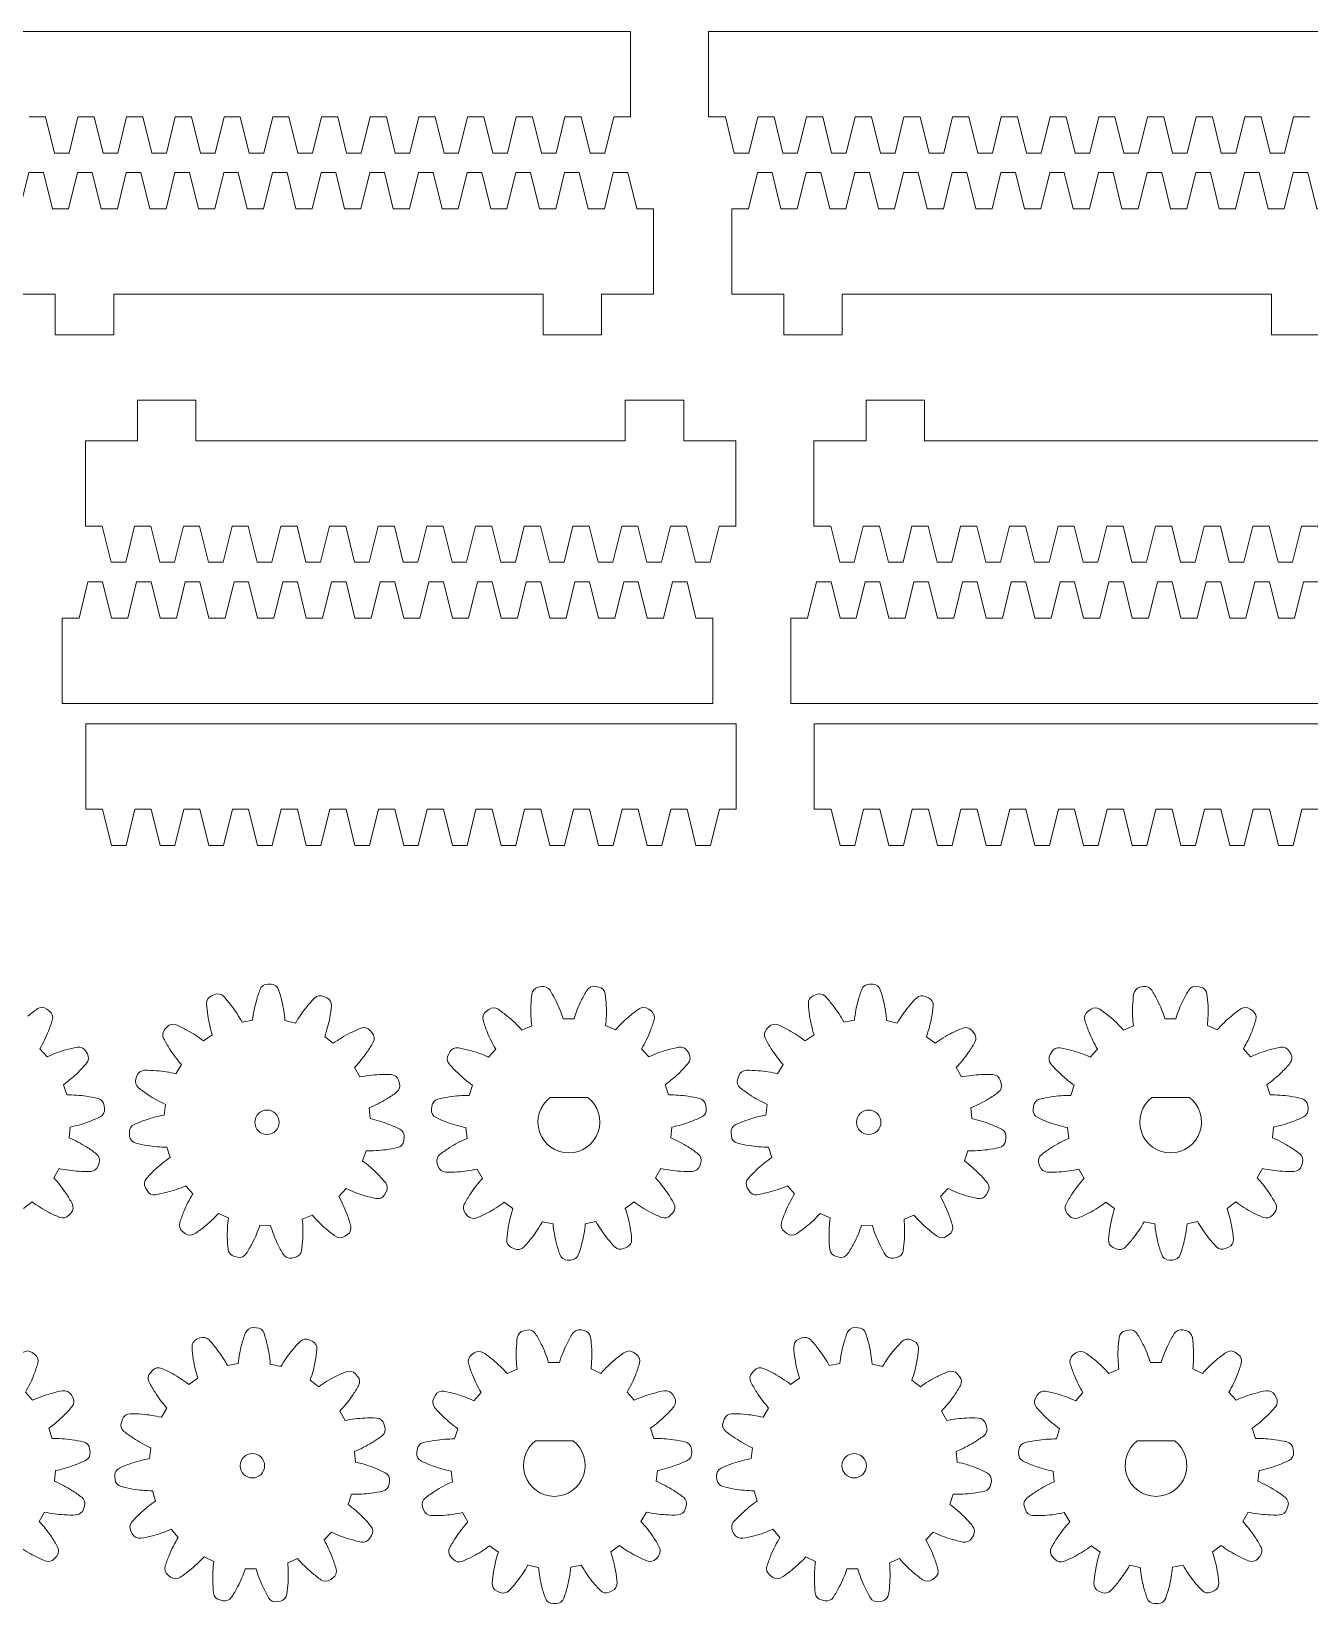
# Model space of a CAD drawing. Header units: millimetres. Extents: x 0 to 634, y 0 to 463.
# Drawn here: x 102.3 to 180.9, y 261.3 to 357.9 of the extents above; entities that cross this region are included whole.
import ezdxf

# ---------------------------------------------------------------- set-up
doc = ezdxf.new("R2010")
doc.units = ezdxf.units.MM
doc.header["$MEASUREMENT"] = 0
doc.layers.get('0').update_dxf_attribs({"linetype": 'CONTINUOUS', "lineweight": 0})

msp = doc.modelspace()

# ---------------------------------------------------------------- linework, layer by layer
for p, q in [((136.50814, 292.40311), (134.18732, 292.40311)), ((173.50814, 292.40311), (171.18732, 292.40311)), ((135.61202, 271.29268), (133.2912, 271.29268)), ((172.61202, 271.29268), (170.2912, 271.29268))]:
    msp.add_line(p, q)
for points in [[(121.89917, 296.36508, 0.04019967), (120.86147, 295.7388), (120.33118, 296.1383, 0.04019967), (120.64684, 297.30851, 0.021882), (120.74802, 298.02975, 0.31763085), (120.46155, 298.53067), (120.28089, 298.61488, 0.31763085), (119.71306, 298.51219, 0.021882), (119.22573, 297.97095, 0.04019967), (118.53247, 296.97675), (117.88553, 297.12602, 0.04019967), (117.69794, 298.32345, 0.021882), (117.49701, 299.02349, 0.31763085), (117.03157, 299.36459), (116.83228, 299.36804, 0.31763085), (116.3553, 299.04327, 0.021882), (116.13025, 298.35061, 0.04019967), (115.9013, 297.16038), (115.24959, 297.03361, 0.04019967), (114.59117, 298.05122, 0.021882), (114.12288, 298.60902, 0.31763085), (113.55894, 298.73131), (113.37548, 298.6534, 0.31763085), (113.07183, 298.16271, 0.021882), (113.14797, 297.43839, 0.04019967), (113.42292, 296.25795), (112.87911, 295.87706, 0.04019967), (111.86372, 296.53889, 0.021882), (111.20904, 296.85799, 0.31763085), (110.64412, 296.74033), (110.5082, 296.59454, 0.31763085), (110.43039, 296.02277, 0.021882), (110.79455, 295.39204, 0.04019967), (111.52586, 294.42548), (111.18399, 293.85634, 0.04019967), (109.98719, 294.04795, 0.021882), (109.25932, 294.07318, 0.31763085), (108.79109, 293.73592), (108.72623, 293.54745, 0.31763085), (108.88771, 292.99346, 0.021882), (109.47692, 292.56538, 0.04019967), (110.53814, 291.97984), (110.45732, 291.32085, 0.04019967), (109.28605, 291.00912, 0.021882), (108.61085, 290.73611, 0.31763085), (108.32028, 290.23757), (108.33767, 290.039, 0.31763085), (108.71052, 289.59859, 0.021882), (109.42291, 289.44717, 0.04019967), (110.63055, 289.34389), (110.82475, 288.709, 0.04019967), (109.88153, 287.94782, 0.021882), (109.37575, 287.42379, 0.31763085), (109.31307, 286.85016), (109.40973, 286.67584, 0.31763085), (109.92948, 286.42515, 0.021882), (110.64187, 286.57658, 0.04019967), (111.7871, 286.97342), (112.22275, 286.4724, 0.04019967), (111.67068, 285.39339, 0.021882), (111.42176, 284.70894, 0.31763085), (111.59782, 284.15941), (111.75702, 284.03948, 0.31763085), (112.3338, 284.02186, 0.021882), (112.92301, 284.44996, 0.04019967), (113.80782, 285.2783), (114.40959, 284.99779, 0.04019967), (114.34412, 283.78751, 0.021882), (114.39511, 283.061, 0.31763085), (114.77947, 282.63059), (114.97369, 282.58577, 0.31763085), (115.50776, 282.80428, 0.021882), (115.87191, 283.43501, 0.04019967), (116.34331, 284.55162), (117.00715, 284.54013, 0.04019967), (117.4396, 283.40786, 0.021882), (117.78169, 282.76489, 0.31763085), (118.30787, 282.52803), (118.50353, 282.56609, 0.31763085), (118.90256, 282.98293, 0.021882), (118.97868, 283.70724, 0.04019967), (118.95516, 284.91906), (119.56628, 285.17856, 0.04019967), (120.42188, 284.32008, 0.021882), (120.99591, 283.87183, 0.31763085), (121.57295, 283.86947), (121.73621, 283.98381, 0.31763085), (121.9312, 284.52692, 0.021882), (121.70613, 285.21957, 0.04019967), (121.19176, 286.31706), (121.64449, 286.80269, 0.04019967), (122.7753, 286.36643, 0.021882), (123.48202, 286.19042, 0.31763085), (124.01013, 286.42296), (124.11277, 286.59382, 0.31763085), (124.07, 287.16928, 0.021882), (123.58266, 287.71051, 0.04019967), (122.66637, 288.5039), (122.88244, 289.13169, 0.04019967), (124.09293, 289.19309, 0.021882), (124.81014, 289.31974, 0.31763085), (125.19801, 289.74698), (125.22228, 289.94482, 0.31763085), (124.94915, 290.45313, 0.021882), (124.2838, 290.74935, 0.04019967), (123.12403, 291.10146), (123.06608, 291.76286, 0.04019967), (124.14694, 292.31129, 0.021882), (124.75062, 292.71871, 0.31763085), (124.93119, 293.26678), (124.87289, 293.45738, 0.31763085), (124.41662, 293.81066, 0.021882), (123.68832, 293.81065, 0.04019967), (122.4856, 293.66059), (122.16364, 294.24124, 0.04019967), (122.92799, 295.18188, 0.021882), (123.31377, 295.79962, 0.31763085), (123.25581, 296.37375), (123.12502, 296.52416, 0.31763085), (122.56451, 296.66131, 0.021882)], [(128.50405, 287.8304, 0.04019967), (129.70354, 288.00436), (130.037, 287.43024, 0.04019967), (129.29153, 286.47456, 0.021882), (128.91811, 285.84927, 0.31763085), (128.98749, 285.27641), (129.12125, 285.12863, 0.31763085), (129.68437, 285.00266, 0.021882), (130.34368, 285.31208, 0.04019967), (131.36871, 285.95889), (131.90686, 285.57003, 0.04019967), (131.61454, 284.39376, 0.021882), (131.52774, 283.67065, 0.31763085), (131.82413, 283.17553), (132.00643, 283.09493, 0.31763085), (132.5721, 283.2089, 0.021882), (133.04856, 283.75974, 0.04019967), (133.72189, 284.76754), (134.37167, 284.63118, 0.04019967), (134.58306, 283.43771, 0.021882), (134.79789, 282.74181, 0.31763085), (135.27002, 282.41005), (135.46935, 282.41057, 0.31763085), (135.93976, 282.74476, 0.021882), (136.15098, 283.44177, 0.04019967), (136.3562, 284.63631), (137.00526, 284.77603, 0.04019967), (137.6838, 283.77173, 0.021882), (138.1631, 283.22336, 0.31763085), (138.72936, 283.11232), (138.91124, 283.19386, 0.31763085), (139.20506, 283.69051, 0.021882), (139.11452, 284.41316, 0.04019967), (138.81612, 285.5879), (139.35225, 285.97954, 0.04019967), (140.38061, 285.33804, 0.021882), (141.04151, 285.03204, 0.31763085), (141.60398, 285.16092), (141.73697, 285.30939, 0.31763085), (141.80338, 285.8826, 0.021882), (141.42674, 286.50595, 0.04019967), (140.67634, 287.45776), (141.00681, 288.0336, 0.04019967), (142.20719, 287.86584, 0.021882), (142.93542, 287.8551, 0.31763085), (143.39684, 288.20161), (143.45794, 288.39134, 0.31763085), (143.28547, 288.94201, 0.021882), (142.68785, 289.35827, 0.04019967), (141.61518, 289.92258), (141.68288, 290.58305, 0.04019967), (142.84771, 290.91803, 0.021882), (143.51734, 291.20442, 0.31763085), (143.79793, 291.70865), (143.77658, 291.90683, 0.31763085), (143.39505, 292.33973, 0.021882), (142.67978, 292.47694, 0.04019967), (141.47033, 292.55616), (141.26353, 293.18707, 0.04019967), (142.19141, 293.96687, 0.021882), (142.68667, 294.50086, 0.31763085), (142.73791, 295.07563), (142.6378, 295.24799, 0.31763085), (142.11317, 295.48828, 0.021882), (141.40394, 295.3227, 0.04019967), (140.26683, 294.90315), (139.82129, 295.3954, 0.04019967), (140.35178, 296.48518, 0.021882), (140.58702, 297.17445, 0.31763085), (140.40006, 297.72036), (140.2385, 297.8371, 0.31763085), (139.66149, 297.84324, 0.021882), (139.08092, 297.4035, 0.04019967), (138.21277, 296.55772), (137.60553, 296.82619, 0.04019967), (137.6469, 298.03753, 0.021882), (137.58146, 298.76289, 0.31763085), (137.18861, 299.18556), (136.99354, 299.2265, 0.31763085), (136.46392, 298.99741, 0.021882), (136.1124, 298.35955, 0.04019967), (135.66331, 297.23378), (134.99938, 297.23206, 0.04019967), (134.54448, 298.35549, 0.021882), (134.18966, 298.99153, 0.31763085), (133.65886, 299.21787), (133.464, 299.17593, 0.31763085), (133.07335, 298.75123, 0.021882), (133.01166, 298.02554, 0.04019967), (133.05929, 296.81443), (132.45346, 296.54282, 0.04019967), (131.58094, 297.3841, 0.021882), (130.99811, 297.82083, 0.31763085), (130.42113, 297.81171), (130.26018, 297.69414, 0.31763085), (130.07604, 297.14726, 0.021882), (130.31485, 296.45922, 0.04019967), (130.85097, 295.37219), (130.40799, 294.87765, 0.04019967), (129.26872, 295.29131, 0.021882), (128.55864, 295.45322, 0.31763085), (128.03526, 295.21022), (127.93604, 295.03734, 0.31763085), (127.99026, 294.46285, 0.021882), (128.48827, 293.93142, 0.04019967), (129.42017, 293.15644), (129.21664, 292.52447, 0.04019967), (128.00762, 292.43899, 0.021882), (127.29307, 292.29809, 0.31763085), (126.91377, 291.86321), (126.89345, 291.66493, 0.31763085), (127.17665, 291.16215, 0.021882), (127.84776, 290.87923, 0.04019967), (129.0143, 290.55028), (129.08541, 289.89017, 0.04019967), (128.01568, 289.32032, 0.021882), (127.42022, 288.90097, 0.31763085), (127.2506, 288.34942), (127.31268, 288.16001, 0.31763085), (127.77589, 287.81589, 0.021882)], [(158.89917, 296.36508, 0.04019967), (157.86147, 295.7388), (157.33118, 296.1383, 0.04019967), (157.64684, 297.30851, 0.021882), (157.74802, 298.02975, 0.31763085), (157.46155, 298.53067), (157.28089, 298.61488, 0.31763085), (156.71306, 298.51219, 0.021882), (156.22573, 297.97095, 0.04019967), (155.53247, 296.97675), (154.88553, 297.12602, 0.04019967), (154.69794, 298.32345, 0.021882), (154.49701, 299.02349, 0.31763085), (154.03157, 299.36459), (153.83228, 299.36804, 0.31763085), (153.3553, 299.04327, 0.021882), (153.13025, 298.35061, 0.04019967), (152.9013, 297.16038), (152.24959, 297.03361, 0.04019967), (151.59117, 298.05122, 0.021882), (151.12288, 298.60902, 0.31763085), (150.55894, 298.73131), (150.37548, 298.6534, 0.31763085), (150.07183, 298.16271, 0.021882), (150.14797, 297.43839, 0.04019967), (150.42292, 296.25795), (149.87911, 295.87706, 0.04019967), (148.86372, 296.53889, 0.021882), (148.20904, 296.85799, 0.31763085), (147.64412, 296.74033), (147.5082, 296.59454, 0.31763085), (147.43039, 296.02277, 0.021882), (147.79455, 295.39204, 0.04019967), (148.52586, 294.42548), (148.18399, 293.85634, 0.04019967), (146.98719, 294.04795, 0.021882), (146.25932, 294.07318, 0.31763085), (145.79109, 293.73592), (145.72623, 293.54745, 0.31763085), (145.88771, 292.99346, 0.021882), (146.47692, 292.56538, 0.04019967), (147.53814, 291.97984), (147.45732, 291.32085, 0.04019967), (146.28605, 291.00912, 0.021882), (145.61085, 290.73611, 0.31763085), (145.32028, 290.23757), (145.33767, 290.039, 0.31763085), (145.71052, 289.59859, 0.021882), (146.42291, 289.44717, 0.04019967), (147.63055, 289.34389), (147.82475, 288.709, 0.04019967), (146.88153, 287.94782, 0.021882), (146.37575, 287.42379, 0.31763085), (146.31307, 286.85016), (146.40973, 286.67584, 0.31763085), (146.92948, 286.42515, 0.021882), (147.64187, 286.57658, 0.04019967), (148.7871, 286.97342), (149.22275, 286.4724, 0.04019967), (148.67068, 285.39339, 0.021882), (148.42176, 284.70894, 0.31763085), (148.59782, 284.15941), (148.75702, 284.03948, 0.31763085), (149.3338, 284.02186, 0.021882), (149.92301, 284.44996, 0.04019967), (150.80782, 285.2783), (151.40959, 284.99779, 0.04019967), (151.34412, 283.78751, 0.021882), (151.39511, 283.061, 0.31763085), (151.77947, 282.63059), (151.97369, 282.58577, 0.31763085), (152.50776, 282.80428, 0.021882), (152.87191, 283.43501, 0.04019967), (153.34331, 284.55162), (154.00715, 284.54013, 0.04019967), (154.4396, 283.40786, 0.021882), (154.78169, 282.76489, 0.31763085), (155.30787, 282.52803), (155.50353, 282.56609, 0.31763085), (155.90256, 282.98293, 0.021882), (155.97868, 283.70724, 0.04019967), (155.95516, 284.91906), (156.56628, 285.17856, 0.04019967), (157.42188, 284.32008, 0.021882), (157.99591, 283.87183, 0.31763085), (158.57295, 283.86947), (158.73621, 283.98381, 0.31763085), (158.9312, 284.52692, 0.021882), (158.70613, 285.21957, 0.04019967), (158.19176, 286.31706), (158.64449, 286.80269, 0.04019967), (159.7753, 286.36643, 0.021882), (160.48202, 286.19042, 0.31763085), (161.01013, 286.42296), (161.11277, 286.59382, 0.31763085), (161.07, 287.16928, 0.021882), (160.58266, 287.71051, 0.04019967), (159.66637, 288.5039), (159.88244, 289.13169, 0.04019967), (161.09293, 289.19309, 0.021882), (161.81014, 289.31974, 0.31763085), (162.19801, 289.74698), (162.22228, 289.94482, 0.31763085), (161.94915, 290.45313, 0.021882), (161.2838, 290.74935, 0.04019967), (160.12403, 291.10146), (160.06608, 291.76286, 0.04019967), (161.14694, 292.31129, 0.021882), (161.75062, 292.71871, 0.31763085), (161.93119, 293.26678), (161.87289, 293.45738, 0.31763085), (161.41662, 293.81066, 0.021882), (160.68832, 293.81065, 0.04019967), (159.4856, 293.66059), (159.16364, 294.24124, 0.04019967), (159.92799, 295.18188, 0.021882), (160.31377, 295.79962, 0.31763085), (160.25581, 296.37375), (160.12502, 296.52416, 0.31763085), (159.56451, 296.66131, 0.021882)], [(165.50405, 287.8304, 0.04019967), (166.70354, 288.00436), (167.037, 287.43024, 0.04019967), (166.29153, 286.47456, 0.021882), (165.91811, 285.84927, 0.31763085), (165.98749, 285.27641), (166.12125, 285.12863, 0.31763085), (166.68437, 285.00266, 0.021882), (167.34368, 285.31208, 0.04019967), (168.36871, 285.95889), (168.90686, 285.57003, 0.04019967), (168.61454, 284.39376, 0.021882), (168.52774, 283.67065, 0.31763085), (168.82413, 283.17553), (169.00643, 283.09493, 0.31763085), (169.5721, 283.2089, 0.021882), (170.04856, 283.75974, 0.04019967), (170.72189, 284.76754), (171.37167, 284.63118, 0.04019967), (171.58306, 283.43771, 0.021882), (171.79789, 282.74181, 0.31763085), (172.27002, 282.41005), (172.46935, 282.41057, 0.31763085), (172.93976, 282.74476, 0.021882), (173.15098, 283.44177, 0.04019967), (173.3562, 284.63631), (174.00526, 284.77603, 0.04019967), (174.6838, 283.77173, 0.021882), (175.1631, 283.22336, 0.31763085), (175.72936, 283.11232), (175.91124, 283.19386, 0.31763085), (176.20506, 283.69051, 0.021882), (176.11452, 284.41316, 0.04019967), (175.81612, 285.5879), (176.35225, 285.97954, 0.04019967), (177.38061, 285.33804, 0.021882), (178.04151, 285.03204, 0.31763085), (178.60398, 285.16092), (178.73697, 285.30939, 0.31763085), (178.80338, 285.8826, 0.021882), (178.42674, 286.50595, 0.04019967), (177.67634, 287.45776), (178.00681, 288.0336, 0.04019967), (179.20719, 287.86584, 0.021882), (179.93542, 287.8551, 0.31763085), (180.39684, 288.20161), (180.45794, 288.39134, 0.31763085), (180.28547, 288.94201, 0.021882), (179.68785, 289.35827, 0.04019967), (178.61518, 289.92258), (178.68288, 290.58305, 0.04019967), (179.84771, 290.91803, 0.021882), (180.51734, 291.20442, 0.31763085), (180.79793, 291.70865), (180.77658, 291.90683, 0.31763085), (180.39505, 292.33973, 0.021882), (179.67978, 292.47694, 0.04019967), (178.47033, 292.55616), (178.26353, 293.18707, 0.04019967), (179.19141, 293.96687, 0.021882), (179.68667, 294.50086, 0.31763085), (179.73791, 295.07563), (179.6378, 295.24799, 0.31763085), (179.11317, 295.48828, 0.021882), (178.40394, 295.3227, 0.04019967), (177.26683, 294.90315), (176.82129, 295.3954, 0.04019967), (177.35178, 296.48518, 0.021882), (177.58702, 297.17445, 0.31763085), (177.40006, 297.72036), (177.2385, 297.8371, 0.31763085), (176.66149, 297.84324, 0.021882), (176.08092, 297.4035, 0.04019967), (175.21277, 296.55772), (174.60553, 296.82619, 0.04019967), (174.6469, 298.03753, 0.021882), (174.58146, 298.76289, 0.31763085), (174.18861, 299.18556), (173.99354, 299.2265, 0.31763085), (173.46392, 298.99741, 0.021882), (173.1124, 298.35955, 0.04019967), (172.66331, 297.23378), (171.99938, 297.23206, 0.04019967), (171.54448, 298.35549, 0.021882), (171.18966, 298.99153, 0.31763085), (170.65886, 299.21787), (170.464, 299.17593, 0.31763085), (170.07335, 298.75123, 0.021882), (170.01166, 298.02554, 0.04019967), (170.05929, 296.81443), (169.45346, 296.54282, 0.04019967), (168.58094, 297.3841, 0.021882), (167.99811, 297.82083, 0.31763085), (167.42113, 297.81171), (167.26018, 297.69414, 0.31763085), (167.07604, 297.14726, 0.021882), (167.31485, 296.45922, 0.04019967), (167.85097, 295.37219), (167.40799, 294.87765, 0.04019967), (166.26872, 295.29131, 0.021882), (165.55864, 295.45322, 0.31763085), (165.03526, 295.21022), (164.93604, 295.03734, 0.31763085), (164.99026, 294.46285, 0.021882), (165.48827, 293.93142, 0.04019967), (166.42017, 293.15644), (166.21664, 292.52447, 0.04019967), (165.00762, 292.43899, 0.021882), (164.29307, 292.29809, 0.31763085), (163.91377, 291.86321), (163.89345, 291.66493, 0.31763085), (164.17665, 291.16215, 0.021882), (164.84776, 290.87923, 0.04019967), (166.0143, 290.55028), (166.08541, 289.89017, 0.04019967), (165.01568, 289.32032, 0.021882), (164.42022, 288.90097, 0.31763085), (164.2506, 288.34942), (164.31268, 288.16001, 0.31763085), (164.77589, 287.81589, 0.021882)], [(121.00305, 275.25465, 0.04019967), (119.96535, 274.62838), (119.43506, 275.02787, 0.04019967), (119.75072, 276.19808, 0.021882), (119.8519, 276.91933, 0.31763085), (119.56543, 277.42024), (119.38477, 277.50446, 0.31763085), (118.81694, 277.40177, 0.021882), (118.32961, 276.86053, 0.04019967), (117.63635, 275.86633), (116.98941, 276.01559, 0.04019967), (116.80182, 277.21303, 0.021882), (116.60089, 277.91307, 0.31763085), (116.13545, 278.25416), (115.93616, 278.25761, 0.31763085), (115.45918, 277.93284, 0.021882), (115.23413, 277.24018, 0.04019967), (115.00518, 276.04996), (114.35346, 275.92319, 0.04019967), (113.69505, 276.9408, 0.021882), (113.22676, 277.49859, 0.31763085), (112.66282, 277.62088), (112.47935, 277.54297, 0.31763085), (112.17571, 277.05228, 0.021882), (112.25185, 276.32796, 0.04019967), (112.5268, 275.14752), (111.98299, 274.76663, 0.04019967), (110.9676, 275.42847, 0.021882), (110.31292, 275.74756, 0.31763085), (109.748, 275.62991), (109.61208, 275.48411, 0.31763085), (109.53427, 274.91234, 0.021882), (109.89843, 274.28161, 0.04019967), (110.62974, 273.31506), (110.28787, 272.74591, 0.04019967), (109.09107, 272.93753, 0.021882), (108.3632, 272.96276, 0.31763085), (107.89497, 272.6255), (107.8301, 272.43703, 0.31763085), (107.99158, 271.88304, 0.021882), (108.5808, 271.45495, 0.04019967), (109.64202, 270.86942), (109.5612, 270.21042, 0.04019967), (108.38993, 269.89869, 0.021882), (107.71473, 269.62569, 0.31763085), (107.42415, 269.12714), (107.44155, 268.92858, 0.31763085), (107.8144, 268.48816, 0.021882), (108.52679, 268.33675, 0.04019967), (109.73443, 268.23347), (109.92863, 267.59857, 0.04019967), (108.98541, 266.83739, 0.021882), (108.47962, 266.31336, 0.31763085), (108.41695, 265.73973), (108.51361, 265.56541, 0.31763085), (109.03335, 265.31472, 0.021882), (109.74574, 265.46616, 0.04019967), (110.89098, 265.86299), (111.32663, 265.36197, 0.04019967), (110.77456, 264.28296, 0.021882), (110.52564, 263.59852, 0.31763085), (110.7017, 263.04899), (110.8609, 262.92905, 0.31763085), (111.43768, 262.91144, 0.021882), (112.02689, 263.33953, 0.04019967), (112.9117, 264.16787), (113.51347, 263.88736, 0.04019967), (113.448, 262.67709, 0.021882), (113.49899, 261.95057, 0.31763085), (113.88335, 261.52016), (114.07757, 261.47535, 0.31763085), (114.61164, 261.69385, 0.021882), (114.97579, 262.32459, 0.04019967), (115.44719, 263.4412), (116.11103, 263.4297, 0.04019967), (116.54348, 262.29743, 0.021882), (116.88557, 261.65447, 0.31763085), (117.41175, 261.4176), (117.60741, 261.45566, 0.31763085), (118.00644, 261.8725, 0.021882), (118.08256, 262.59682, 0.04019967), (118.05904, 263.80863), (118.67016, 264.06813, 0.04019967), (119.52576, 263.20965, 0.021882), (120.09979, 262.76141, 0.31763085), (120.67683, 262.75904), (120.84009, 262.87339, 0.31763085), (121.03508, 263.41649, 0.021882), (120.81001, 264.10915, 0.04019967), (120.29564, 265.20663), (120.74837, 265.69226, 0.04019967), (121.87918, 265.256, 0.021882), (122.5859, 265.07999, 0.31763085), (123.11401, 265.31253), (123.21665, 265.4834, 0.31763085), (123.17388, 266.05885, 0.021882), (122.68654, 266.60009, 0.04019967), (121.77025, 267.39347), (121.98632, 268.02126, 0.04019967), (123.19681, 268.08266, 0.021882), (123.91402, 268.20931, 0.31763085), (124.30189, 268.63655), (124.32616, 268.83439, 0.31763085), (124.05302, 269.3427, 0.021882), (123.38768, 269.63892, 0.04019967), (122.22791, 269.99103), (122.16996, 270.65243, 0.04019967), (123.25082, 271.20087, 0.021882), (123.8545, 271.60829, 0.31763085), (124.03507, 272.15635), (123.97677, 272.34696, 0.31763085), (123.5205, 272.70023, 0.021882), (122.7922, 272.70022, 0.04019967), (121.58948, 272.55016), (121.26752, 273.13081, 0.04019967), (122.03186, 274.07146, 0.021882), (122.41765, 274.6892, 0.31763085), (122.35969, 275.26332), (122.2289, 275.41374, 0.31763085), (121.66839, 275.55089, 0.021882)], [(127.60793, 266.71997, 0.04019967), (128.80742, 266.89394), (129.14088, 266.31981, 0.04019967), (128.3954, 265.36414, 0.021882), (128.02199, 264.73884, 0.31763085), (128.09137, 264.16598), (128.22513, 264.0182, 0.31763085), (128.78825, 263.89224, 0.021882), (129.44756, 264.20166, 0.04019967), (130.47259, 264.84846), (131.01074, 264.4596, 0.04019967), (130.71842, 263.28334, 0.021882), (130.63162, 262.56022, 0.31763085), (130.928, 262.06511), (131.1103, 261.98451, 0.31763085), (131.67598, 262.09848, 0.021882), (132.15244, 262.64931, 0.04019967), (132.82577, 263.65711), (133.47555, 263.52075, 0.04019967), (133.68694, 262.32729, 0.021882), (133.90176, 261.63138, 0.31763085), (134.3739, 261.29963), (134.57323, 261.30014, 0.31763085), (135.04364, 261.63434, 0.021882), (135.25486, 262.33134, 0.04019967), (135.46007, 263.52589), (136.10914, 263.6656, 0.04019967), (136.78768, 262.6613, 0.021882), (137.26698, 262.11294, 0.31763085), (137.83324, 262.0019), (138.01512, 262.08344, 0.31763085), (138.30894, 262.58008, 0.021882), (138.2184, 263.30274, 0.04019967), (137.92, 264.47747), (138.45613, 264.86911, 0.04019967), (139.48449, 264.22762, 0.021882), (140.14539, 263.92161, 0.31763085), (140.70786, 264.05049), (140.84085, 264.19896, 0.31763085), (140.90726, 264.77217, 0.021882), (140.53062, 265.39552, 0.04019967), (139.78021, 266.34733), (140.11069, 266.92317, 0.04019967), (141.31107, 266.75541, 0.021882), (142.0393, 266.74468, 0.31763085), (142.50072, 267.09119), (142.56182, 267.28091, 0.31763085), (142.38935, 267.83158, 0.021882), (141.79173, 268.24785, 0.04019967), (140.71906, 268.81215), (140.78675, 269.47262, 0.04019967), (141.95158, 269.8076, 0.021882), (142.62122, 270.09399, 0.31763085), (142.90181, 270.59822), (142.88046, 270.7964, 0.31763085), (142.49892, 271.22931, 0.021882), (141.78366, 271.36651, 0.04019967), (140.57421, 271.44574), (140.36741, 272.07664, 0.04019967), (141.29529, 272.85644, 0.021882), (141.79055, 273.39044, 0.31763085), (141.84179, 273.9652), (141.74168, 274.13756, 0.31763085), (141.21705, 274.37785, 0.021882), (140.50781, 274.21227, 0.04019967), (139.37071, 273.79272), (138.92517, 274.28497, 0.04019967), (139.45566, 275.37475, 0.021882), (139.6909, 276.06402, 0.31763085), (139.50394, 276.60994), (139.34238, 276.72668, 0.31763085), (138.76537, 276.73281, 0.021882), (138.1848, 276.29307, 0.04019967), (137.31664, 275.44729), (136.70941, 275.71577, 0.04019967), (136.75078, 276.9271, 0.021882), (136.68534, 277.65246, 0.31763085), (136.29249, 278.07513), (136.09742, 278.11607, 0.31763085), (135.5678, 277.88698, 0.021882), (135.21628, 277.24912, 0.04019967), (134.76719, 276.12335), (134.10326, 276.12163, 0.04019967), (133.64836, 277.24507, 0.021882), (133.29354, 277.8811, 0.31763085), (132.76274, 278.10745), (132.56788, 278.0655, 0.31763085), (132.17723, 277.6408, 0.021882), (132.11554, 276.91511, 0.04019967), (132.16317, 275.70401), (131.55734, 275.43239, 0.04019967), (130.68482, 276.27367, 0.021882), (130.10199, 276.7104, 0.31763085), (129.52501, 276.70129), (129.36406, 276.58371, 0.31763085), (129.17992, 276.03683, 0.021882), (129.41873, 275.34879, 0.04019967), (129.95485, 274.26177), (129.51186, 273.76722, 0.04019967), (128.3726, 274.18089, 0.021882), (127.66252, 274.3428, 0.31763085), (127.13914, 274.09979), (127.03992, 273.92692, 0.31763085), (127.09414, 273.35242, 0.021882), (127.59215, 272.821, 0.04019967), (128.52405, 272.04601), (128.32052, 271.41404, 0.04019967), (127.11149, 271.32856, 0.021882), (126.39695, 271.18766, 0.31763085), (126.01765, 270.75278), (125.99733, 270.5545, 0.31763085), (126.28053, 270.05173, 0.021882), (126.95163, 269.76881, 0.04019967), (128.11818, 269.43986), (128.18929, 268.77974, 0.04019967), (127.11956, 268.2099, 0.021882), (126.5241, 267.79054, 0.31763085), (126.35448, 267.23899), (126.41656, 267.04959, 0.31763085), (126.87977, 266.70547, 0.021882)], [(158.00305, 275.25465, 0.04019967), (156.96535, 274.62838), (156.43506, 275.02787, 0.04019967), (156.75072, 276.19808, 0.021882), (156.8519, 276.91933, 0.31763085), (156.56543, 277.42024), (156.38477, 277.50446, 0.31763085), (155.81694, 277.40177, 0.021882), (155.32961, 276.86053, 0.04019967), (154.63635, 275.86633), (153.98941, 276.01559, 0.04019967), (153.80182, 277.21303, 0.021882), (153.60089, 277.91307, 0.31763085), (153.13545, 278.25416), (152.93616, 278.25761, 0.31763085), (152.45918, 277.93284, 0.021882), (152.23413, 277.24018, 0.04019967), (152.00518, 276.04996), (151.35346, 275.92319, 0.04019967), (150.69505, 276.9408, 0.021882), (150.22676, 277.49859, 0.31763085), (149.66282, 277.62088), (149.47935, 277.54297, 0.31763085), (149.17571, 277.05228, 0.021882), (149.25185, 276.32796, 0.04019967), (149.5268, 275.14752), (148.98299, 274.76663, 0.04019967), (147.9676, 275.42847, 0.021882), (147.31292, 275.74756, 0.31763085), (146.748, 275.62991), (146.61208, 275.48411, 0.31763085), (146.53427, 274.91234, 0.021882), (146.89843, 274.28161, 0.04019967), (147.62974, 273.31506), (147.28787, 272.74591, 0.04019967), (146.09107, 272.93753, 0.021882), (145.3632, 272.96276, 0.31763085), (144.89497, 272.6255), (144.8301, 272.43703, 0.31763085), (144.99158, 271.88304, 0.021882), (145.5808, 271.45495, 0.04019967), (146.64202, 270.86942), (146.5612, 270.21042, 0.04019967), (145.38993, 269.89869, 0.021882), (144.71473, 269.62569, 0.31763085), (144.42415, 269.12714), (144.44155, 268.92858, 0.31763085), (144.8144, 268.48816, 0.021882), (145.52679, 268.33675, 0.04019967), (146.73443, 268.23347), (146.92863, 267.59857, 0.04019967), (145.98541, 266.83739, 0.021882), (145.47962, 266.31336, 0.31763085), (145.41695, 265.73973), (145.51361, 265.56541, 0.31763085), (146.03335, 265.31472, 0.021882), (146.74574, 265.46616, 0.04019967), (147.89098, 265.86299), (148.32663, 265.36197, 0.04019967), (147.77456, 264.28296, 0.021882), (147.52564, 263.59852, 0.31763085), (147.7017, 263.04899), (147.8609, 262.92905, 0.31763085), (148.43768, 262.91144, 0.021882), (149.02689, 263.33953, 0.04019967), (149.9117, 264.16787), (150.51347, 263.88736, 0.04019967), (150.448, 262.67709, 0.021882), (150.49899, 261.95057, 0.31763085), (150.88335, 261.52016), (151.07757, 261.47535, 0.31763085), (151.61164, 261.69385, 0.021882), (151.97579, 262.32459, 0.04019967), (152.44719, 263.4412), (153.11103, 263.4297, 0.04019967), (153.54348, 262.29743, 0.021882), (153.88557, 261.65447, 0.31763085), (154.41175, 261.4176), (154.60741, 261.45566, 0.31763085), (155.00644, 261.8725, 0.021882), (155.08256, 262.59682, 0.04019967), (155.05904, 263.80863), (155.67016, 264.06813, 0.04019967), (156.52576, 263.20965, 0.021882), (157.09979, 262.76141, 0.31763085), (157.67683, 262.75904), (157.84009, 262.87339, 0.31763085), (158.03508, 263.41649, 0.021882), (157.81001, 264.10915, 0.04019967), (157.29564, 265.20663), (157.74837, 265.69226, 0.04019967), (158.87918, 265.256, 0.021882), (159.5859, 265.07999, 0.31763085), (160.11401, 265.31253), (160.21665, 265.4834, 0.31763085), (160.17388, 266.05885, 0.021882), (159.68654, 266.60009, 0.04019967), (158.77025, 267.39347), (158.98632, 268.02126, 0.04019967), (160.19681, 268.08266, 0.021882), (160.91402, 268.20931, 0.31763085), (161.30189, 268.63655), (161.32616, 268.83439, 0.31763085), (161.05302, 269.3427, 0.021882), (160.38768, 269.63892, 0.04019967), (159.22791, 269.99103), (159.16996, 270.65243, 0.04019967), (160.25082, 271.20087, 0.021882), (160.8545, 271.60829, 0.31763085), (161.03507, 272.15635), (160.97677, 272.34696, 0.31763085), (160.5205, 272.70023, 0.021882), (159.7922, 272.70022, 0.04019967), (158.58948, 272.55016), (158.26752, 273.13081, 0.04019967), (159.03186, 274.07146, 0.021882), (159.41765, 274.6892, 0.31763085), (159.35969, 275.26332), (159.2289, 275.41374, 0.31763085), (158.66839, 275.55089, 0.021882)], [(164.60793, 266.71997, 0.04019967), (165.80742, 266.89394), (166.14088, 266.31981, 0.04019967), (165.3954, 265.36414, 0.021882), (165.02199, 264.73884, 0.31763085), (165.09137, 264.16598), (165.22513, 264.0182, 0.31763085), (165.78825, 263.89224, 0.021882), (166.44756, 264.20166, 0.04019967), (167.47259, 264.84846), (168.01074, 264.4596, 0.04019967), (167.71842, 263.28334, 0.021882), (167.63162, 262.56022, 0.31763085), (167.928, 262.06511), (168.1103, 261.98451, 0.31763085), (168.67598, 262.09848, 0.021882), (169.15244, 262.64931, 0.04019967), (169.82577, 263.65711), (170.47555, 263.52075, 0.04019967), (170.68694, 262.32729, 0.021882), (170.90176, 261.63138, 0.31763085), (171.3739, 261.29963), (171.57323, 261.30014, 0.31763085), (172.04364, 261.63434, 0.021882), (172.25486, 262.33134, 0.04019967), (172.46007, 263.52589), (173.10914, 263.6656, 0.04019967), (173.78768, 262.6613, 0.021882), (174.26698, 262.11294, 0.31763085), (174.83324, 262.0019), (175.01512, 262.08344, 0.31763085), (175.30894, 262.58008, 0.021882), (175.2184, 263.30274, 0.04019967), (174.92, 264.47747), (175.45613, 264.86911, 0.04019967), (176.48449, 264.22762, 0.021882), (177.14539, 263.92161, 0.31763085), (177.70786, 264.05049), (177.84085, 264.19896, 0.31763085), (177.90726, 264.77217, 0.021882), (177.53062, 265.39552, 0.04019967), (176.78021, 266.34733), (177.11069, 266.92317, 0.04019967), (178.31107, 266.75541, 0.021882), (179.0393, 266.74468, 0.31763085), (179.50072, 267.09119), (179.56182, 267.28091, 0.31763085), (179.38935, 267.83158, 0.021882), (178.79173, 268.24785, 0.04019967), (177.71906, 268.81215), (177.78675, 269.47262, 0.04019967), (178.95158, 269.8076, 0.021882), (179.62122, 270.09399, 0.31763085), (179.90181, 270.59822), (179.88046, 270.7964, 0.31763085), (179.49892, 271.22931, 0.021882), (178.78366, 271.36651, 0.04019967), (177.57421, 271.44574), (177.36741, 272.07664, 0.04019967), (178.29529, 272.85644, 0.021882), (178.79055, 273.39044, 0.31763085), (178.84179, 273.9652), (178.74168, 274.13756, 0.31763085), (178.21705, 274.37785, 0.021882), (177.50781, 274.21227, 0.04019967), (176.37071, 273.79272), (175.92517, 274.28497, 0.04019967), (176.45566, 275.37475, 0.021882), (176.6909, 276.06402, 0.31763085), (176.50394, 276.60994), (176.34238, 276.72668, 0.31763085), (175.76537, 276.73281, 0.021882), (175.1848, 276.29307, 0.04019967), (174.31664, 275.44729), (173.70941, 275.71577, 0.04019967), (173.75078, 276.9271, 0.021882), (173.68534, 277.65246, 0.31763085), (173.29249, 278.07513), (173.09742, 278.11607, 0.31763085), (172.5678, 277.88698, 0.021882), (172.21628, 277.24912, 0.04019967), (171.76719, 276.12335), (171.10326, 276.12163, 0.04019967), (170.64836, 277.24507, 0.021882), (170.29354, 277.8811, 0.31763085), (169.76274, 278.10745), (169.56788, 278.0655, 0.31763085), (169.17723, 277.6408, 0.021882), (169.11554, 276.91511, 0.04019967), (169.16317, 275.70401), (168.55734, 275.43239, 0.04019967), (167.68482, 276.27367, 0.021882), (167.10199, 276.7104, 0.31763085), (166.52501, 276.70129), (166.36406, 276.58371, 0.31763085), (166.17992, 276.03683, 0.021882), (166.41873, 275.34879, 0.04019967), (166.95485, 274.26177), (166.51186, 273.76722, 0.04019967), (165.3726, 274.18089, 0.021882), (164.66252, 274.3428, 0.31763085), (164.13914, 274.09979), (164.03992, 273.92692, 0.31763085), (164.09414, 273.35242, 0.021882), (164.59215, 272.821, 0.04019967), (165.52405, 272.04601), (165.32052, 271.41404, 0.04019967), (164.11149, 271.32856, 0.021882), (163.39695, 271.18766, 0.31763085), (163.01765, 270.75278), (162.99733, 270.5545, 0.31763085), (163.28053, 270.05173, 0.021882), (163.95163, 269.76881, 0.04019967), (165.11818, 269.43986), (165.18929, 268.77974, 0.04019967), (164.11956, 268.2099, 0.021882), (163.5241, 267.79054, 0.31763085), (163.35448, 267.23899), (163.41656, 267.04959, 0.31763085), (163.87977, 266.70547, 0.021882)]]:
    msp.add_lwpolyline(points, format="xyb", close=True)
for points in [[(101.81612, 285.5879), (102.35225, 285.97954, 0.04019967), (103.38061, 285.33804, 0.021882), (104.04151, 285.03204, 0.31763085), (104.60398, 285.16092), (104.73697, 285.30939, 0.31763085), (104.80338, 285.8826, 0.021882), (104.42674, 286.50595, 0.04019967), (103.67634, 287.45776), (104.00681, 288.0336, 0.04019967), (105.20719, 287.86584, 0.021882), (105.93542, 287.8551, 0.31763085), (106.39684, 288.20161), (106.45794, 288.39134, 0.31763085), (106.28547, 288.94201, 0.021882), (105.68785, 289.35827, 0.04019967), (104.61518, 289.92258), (104.68288, 290.58305, 0.04019967), (105.84771, 290.91803, 0.021882), (106.51734, 291.20442, 0.31763085), (106.79793, 291.70865), (106.77658, 291.90683, 0.31763085), (106.39505, 292.33973, 0.021882), (105.67978, 292.47694, 0.04019967), (104.47033, 292.55616), (104.26353, 293.18707, 0.04019967), (105.19141, 293.96687, 0.021882), (105.68667, 294.50086, 0.31763085), (105.73791, 295.07563), (105.6378, 295.24799, 0.31763085), (105.11317, 295.48828, 0.021882), (104.40394, 295.3227, 0.04019967), (103.26683, 294.90315), (102.82129, 295.3954, 0.04019967), (103.35178, 296.48518, 0.021882), (103.58702, 297.17445, 0.31763085), (103.40006, 297.72036), (103.2385, 297.8371, 0.31763085), (102.66149, 297.84324, 0.021882), (102.08092, 297.4035, 0.04019967)], [(101.45613, 264.86911, 0.04019967), (102.48449, 264.22762, 0.021882), (103.14539, 263.92161, 0.31763085), (103.70786, 264.05049), (103.84085, 264.19896, 0.31763085), (103.90726, 264.77217, 0.021882), (103.53062, 265.39552, 0.04019967), (102.78021, 266.34733), (103.11069, 266.92317, 0.04019967), (104.31107, 266.75541, 0.021882), (105.0393, 266.74468, 0.31763085), (105.50072, 267.09119), (105.56182, 267.28091, 0.31763085), (105.38935, 267.83158, 0.021882), (104.79173, 268.24785, 0.04019967), (103.71906, 268.81215), (103.78675, 269.47262, 0.04019967), (104.95158, 269.8076, 0.021882), (105.62122, 270.09399, 0.31763085), (105.90181, 270.59822), (105.88046, 270.7964, 0.31763085), (105.49892, 271.22931, 0.021882), (104.78366, 271.36651, 0.04019967), (103.57421, 271.44574), (103.36741, 272.07664, 0.04019967), (104.29529, 272.85644, 0.021882), (104.79055, 273.39044, 0.31763085), (104.84179, 273.9652), (104.74168, 274.13756, 0.31763085), (104.21705, 274.37785, 0.021882), (103.50781, 274.21227, 0.04019967), (102.37071, 273.79272), (101.92517, 274.28497, 0.04019967), (102.45566, 275.37475, 0.021882), (102.6909, 276.06402, 0.31763085), (102.50394, 276.60994), (102.34238, 276.72668, 0.31763085), (101.76537, 276.73281, 0.021882)]]:
    msp.add_lwpolyline(points, format="xyb")
at = {"linetype": 'Continuous'}
for points in [[(99.13471, 357.91698, 0), (102.33471, 357.91698, 0), (105.93471, 357.91698, 0), (132.33471, 357.91698, 0), (135.93471, 357.91698, 0), (139.13471, 357.91698, 0), (139.13471, 352.66698, 0), (138.10121, 352.66698, 0), (137.5538, 350.44354, 0), (136.6538, 350.44354, 0), (136.10639, 352.66698, 0), (135.10636, 352.66698, 0), (134.55896, 350.44354, 0), (133.65896, 350.44354, 0), (133.11155, 352.66698, 0), (132.11152, 352.66698, 0), (131.56411, 350.44354, 0), (130.66411, 350.44354, 0), (130.1167, 352.66698, 0), (129.11668, 352.66698, 0), (128.56927, 350.44354, 0), (127.66927, 350.44354, 0), (127.12186, 352.66698, 0), (126.12183, 352.66698, 0), (125.57442, 350.44354, 0), (124.67442, 350.44354, 0), (124.12702, 352.66698, 0), (123.12699, 352.66698, 0), (122.57958, 350.44354, 0), (121.67958, 350.44354, 0), (121.13217, 352.66698, 0), (120.13214, 352.66698, 0), (119.58474, 350.44354, 0), (118.68474, 350.44354, 0), (118.13733, 352.66698, 0), (117.1373, 352.66698, 0), (116.58989, 350.44354, 0), (115.68989, 350.44354, 0), (115.14248, 352.66698, 0), (114.14246, 352.66698, 0), (113.59505, 350.44354, 0), (112.69505, 350.44354, 0), (112.14764, 352.66698, 0), (111.14761, 352.66698, 0), (110.6002, 350.44354, 0), (109.7002, 350.44354, 0), (109.15279, 352.66698, 0), (108.15277, 352.66698, 0), (107.60536, 350.44354, 0), (106.70536, 350.44354, 0), (106.15795, 352.66698, 0), (105.15792, 352.66698, 0), (104.61051, 350.44354, 0), (103.71051, 350.44354, 0), (103.16311, 352.66698, 0), (102.16308, 352.66698, 0)], [(180.90639, 352.66698, 0), (179.90636, 352.66698, 0), (179.35896, 350.44354, 0), (178.45896, 350.44354, 0), (177.91155, 352.66698, 0), (176.91152, 352.66698, 0), (176.36411, 350.44354, 0), (175.46411, 350.44354, 0), (174.9167, 352.66698, 0), (173.91668, 352.66698, 0), (173.36927, 350.44354, 0), (172.46927, 350.44354, 0), (171.92186, 352.66698, 0), (170.92183, 352.66698, 0), (170.37442, 350.44354, 0), (169.47442, 350.44354, 0), (168.92702, 352.66698, 0), (167.92699, 352.66698, 0), (167.37958, 350.44354, 0), (166.47958, 350.44354, 0), (165.93217, 352.66698, 0), (164.93214, 352.66698, 0), (164.38474, 350.44354, 0), (163.48474, 350.44354, 0), (162.93733, 352.66698, 0), (161.9373, 352.66698, 0), (161.38989, 350.44354, 0), (160.48989, 350.44354, 0), (159.94248, 352.66698, 0), (158.94246, 352.66698, 0), (158.39505, 350.44354, 0), (157.49505, 350.44354, 0), (156.94764, 352.66698, 0), (155.94761, 352.66698, 0), (155.4002, 350.44354, 0), (154.5002, 350.44354, 0), (153.95279, 352.66698, 0), (152.95277, 352.66698, 0), (152.40536, 350.44354, 0), (151.50536, 350.44354, 0), (150.95795, 352.66698, 0), (149.95792, 352.66698, 0), (149.41051, 350.44354, 0), (148.51051, 350.44354, 0), (147.96311, 352.66698, 0), (146.96308, 352.66698, 0), (146.41567, 350.44354, 0), (145.51567, 350.44354, 0), (144.96826, 352.66698, 0), (143.93471, 352.66698, 0), (143.93471, 357.91698, 0), (147.13471, 357.91698, 0), (150.73471, 357.91698, 0), (177.13471, 357.91698, 0), (180.73471, 357.91698, 0), (183.93471, 357.91698, 0)], [(105.13594, 349.24064, 0), (104.58853, 347.0172, 0), (103.58851, 347.0172, 0), (103.0411, 349.24064, 0), (102.1411, 349.24064, 0), (101.59369, 347.0172, 0), (100.56019, 347.0172, 0), (100.56019, 341.7672, 0), (103.76019, 341.7672, 0)], [(111.12563, 349.24064, 0), (110.57822, 347.0172, 0), (109.57819, 347.0172, 0), (109.03079, 349.24064, 0), (108.13079, 349.24064, 0), (107.58338, 347.0172, 0), (106.58335, 347.0172, 0), (106.03594, 349.24064, 0), (105.13594, 349.24064, 0)], [(117.11532, 349.24064, 0), (116.56791, 347.0172, 0), (115.56788, 347.0172, 0), (115.02047, 349.24064, 0), (114.12047, 349.24064, 0), (113.57307, 347.0172, 0), (112.57304, 347.0172, 0), (112.02563, 349.24064, 0), (111.12563, 349.24064, 0)], [(123.10501, 349.24064, 0), (122.5576, 347.0172, 0), (121.55757, 347.0172, 0), (121.01016, 349.24064, 0), (120.11016, 349.24064, 0), (119.56276, 347.0172, 0), (118.56273, 347.0172, 0), (118.01532, 349.24064, 0), (117.11532, 349.24064, 0)], [(129.0947, 349.24064, 0), (128.54729, 347.0172, 0), (127.54726, 347.0172, 0), (126.99985, 349.24064, 0), (126.09985, 349.24064, 0), (125.55244, 347.0172, 0), (124.55242, 347.0172, 0), (124.00501, 349.24064, 0), (123.10501, 349.24064, 0)], [(135.08438, 349.24064, 0), (134.53698, 347.0172, 0), (133.53695, 347.0172, 0), (132.98954, 349.24064, 0), (132.08954, 349.24064, 0), (131.54213, 347.0172, 0), (130.5421, 347.0172, 0), (129.9947, 349.24064, 0), (129.0947, 349.24064, 0)], [(133.76019, 339.2672, 0), (137.36019, 339.2672, 0), (137.36019, 341.7672, 0), (140.56019, 341.7672, 0), (140.56019, 347.0172, 0), (139.52664, 347.0172, 0), (138.97923, 349.24064, 0), (138.07923, 349.24064, 0), (137.53182, 347.0172, 0), (136.53179, 347.0172, 0), (135.98438, 349.24064, 0), (135.08438, 349.24064, 0)], [(149.93594, 349.24064, 0), (149.38853, 347.0172, 0), (148.38851, 347.0172, 0), (147.8411, 349.24064, 0), (146.9411, 349.24064, 0), (146.39369, 347.0172, 0), (145.36019, 347.0172, 0), (145.36019, 341.7672, 0), (148.56019, 341.7672, 0)], [(155.92563, 349.24064, 0), (155.37822, 347.0172, 0), (154.37819, 347.0172, 0), (153.83079, 349.24064, 0), (152.93079, 349.24064, 0), (152.38338, 347.0172, 0), (151.38335, 347.0172, 0), (150.83594, 349.24064, 0), (149.93594, 349.24064, 0)], [(161.91532, 349.24064, 0), (161.36791, 347.0172, 0), (160.36788, 347.0172, 0), (159.82047, 349.24064, 0), (158.92047, 349.24064, 0), (158.37307, 347.0172, 0), (157.37304, 347.0172, 0), (156.82563, 349.24064, 0), (155.92563, 349.24064, 0)], [(167.90501, 349.24064, 0), (167.3576, 347.0172, 0), (166.35757, 347.0172, 0), (165.81016, 349.24064, 0), (164.91016, 349.24064, 0), (164.36276, 347.0172, 0), (163.36273, 347.0172, 0), (162.81532, 349.24064, 0), (161.91532, 349.24064, 0)], [(173.8947, 349.24064, 0), (173.34729, 347.0172, 0), (172.34726, 347.0172, 0), (171.79985, 349.24064, 0), (170.89985, 349.24064, 0), (170.35244, 347.0172, 0), (169.35242, 347.0172, 0), (168.80501, 349.24064, 0), (167.90501, 349.24064, 0)], [(179.88438, 349.24064, 0), (179.33698, 347.0172, 0), (178.33695, 347.0172, 0), (177.78954, 349.24064, 0), (176.88954, 349.24064, 0), (176.34213, 347.0172, 0), (175.3421, 347.0172, 0), (174.7947, 349.24064, 0), (173.8947, 349.24064, 0)], [(178.56019, 339.2672, 0), (182.16019, 339.2672, 0), (182.16019, 341.7672, 0), (185.36019, 341.7672, 0), (185.36019, 347.0172, 0), (184.32664, 347.0172, 0), (183.77923, 349.24064, 0), (182.87923, 349.24064, 0), (182.33182, 347.0172, 0), (181.33179, 347.0172, 0), (180.78438, 349.24064, 0), (179.88438, 349.24064, 0)], [(103.76019, 341.7672, 0), (103.76019, 339.2672, 0), (107.36019, 339.2672, 0), (107.36019, 341.7672, 0), (133.76019, 341.7672, 0), (133.76019, 339.2672, 0), (133.76019, 341.7672, 0)], [(148.56019, 341.7672, 0), (148.56019, 339.2672, 0), (152.16019, 339.2672, 0), (152.16019, 341.7672, 0), (178.56019, 341.7672, 0), (178.56019, 339.2672, 0), (178.56019, 341.7672, 0)], [(108.81729, 332.76516, 0), (108.81729, 335.26516, 0), (112.41729, 335.26516, 0), (112.41729, 332.76516, 0), (138.81729, 332.76516, 0), (138.81729, 335.26516, 0), (138.81729, 332.76516, 0)], [(138.81729, 335.26516, 0), (142.41729, 335.26516, 0), (142.41729, 332.76516, 0), (145.61729, 332.76516, 0), (145.61729, 327.51516, 0), (144.58374, 327.51516, 0), (144.03634, 325.29171, 0), (143.13634, 325.29171, 0), (142.58893, 327.51516, 0), (141.5889, 327.51516, 0), (141.04149, 325.29171, 0), (140.14149, 325.29171, 0)], [(153.61729, 332.76516, 0), (153.61729, 335.26516, 0), (157.21729, 335.26516, 0), (157.21729, 332.76516, 0), (183.61729, 332.76516, 0), (183.61729, 335.26516, 0), (183.61729, 332.76516, 0)], [(110.19305, 325.29171, 0), (109.64564, 327.51516, 0), (108.64561, 327.51516, 0), (108.0982, 325.29171, 0), (107.1982, 325.29171, 0), (106.6508, 327.51516, 0), (105.61729, 327.51516, 0), (105.61729, 332.76516, 0), (108.81729, 332.76516, 0)], [(154.99305, 325.29171, 0), (154.44564, 327.51516, 0), (153.44561, 327.51516, 0), (152.8982, 325.29171, 0), (151.9982, 325.29171, 0), (151.4508, 327.51516, 0), (150.41729, 327.51516, 0), (150.41729, 332.76516, 0), (153.61729, 332.76516, 0)], [(116.18274, 325.29171, 0), (115.63533, 327.51516, 0), (114.6353, 327.51516, 0), (114.08789, 325.29171, 0), (113.18789, 325.29171, 0), (112.64049, 327.51516, 0), (111.64046, 327.51516, 0), (111.09305, 325.29171, 0), (110.19305, 325.29171, 0)], [(122.17243, 325.29171, 0), (121.62502, 327.51516, 0), (120.62499, 327.51516, 0), (120.07758, 325.29171, 0), (119.17758, 325.29171, 0), (118.63017, 327.51516, 0), (117.63015, 327.51516, 0), (117.08274, 325.29171, 0), (116.18274, 325.29171, 0)], [(128.16211, 325.29171, 0), (127.61471, 327.51516, 0), (126.61468, 327.51516, 0), (126.06727, 325.29171, 0), (125.16727, 325.29171, 0), (124.61986, 327.51516, 0), (123.61983, 327.51516, 0), (123.07243, 325.29171, 0), (122.17243, 325.29171, 0)], [(134.1518, 325.29171, 0), (133.60439, 327.51516, 0), (132.60437, 327.51516, 0), (132.05696, 325.29171, 0), (131.15696, 325.29171, 0), (130.60955, 327.51516, 0), (129.60952, 327.51516, 0), (129.06211, 325.29171, 0), (128.16211, 325.29171, 0)], [(140.14149, 325.29171, 0), (139.59408, 327.51516, 0), (138.59406, 327.51516, 0), (138.04665, 325.29171, 0), (137.14665, 325.29171, 0), (136.59924, 327.51516, 0), (135.59921, 327.51516, 0), (135.0518, 325.29171, 0), (134.1518, 325.29171, 0)], [(160.98274, 325.29171, 0), (160.43533, 327.51516, 0), (159.4353, 327.51516, 0), (158.88789, 325.29171, 0), (157.98789, 325.29171, 0), (157.44049, 327.51516, 0), (156.44046, 327.51516, 0), (155.89305, 325.29171, 0), (154.99305, 325.29171, 0)], [(166.97243, 325.29171, 0), (166.42502, 327.51516, 0), (165.42499, 327.51516, 0), (164.87758, 325.29171, 0), (163.97758, 325.29171, 0), (163.43017, 327.51516, 0), (162.43015, 327.51516, 0), (161.88274, 325.29171, 0), (160.98274, 325.29171, 0)], [(172.96211, 325.29171, 0), (172.41471, 327.51516, 0), (171.41468, 327.51516, 0), (170.86727, 325.29171, 0), (169.96727, 325.29171, 0), (169.41986, 327.51516, 0), (168.41983, 327.51516, 0), (167.87243, 325.29171, 0), (166.97243, 325.29171, 0)], [(178.9518, 325.29171, 0), (178.40439, 327.51516, 0), (177.40437, 327.51516, 0), (176.85696, 325.29171, 0), (175.95696, 325.29171, 0), (175.40955, 327.51516, 0), (174.40952, 327.51516, 0), (173.86211, 325.29171, 0), (172.96211, 325.29171, 0)], [(184.94149, 325.29171, 0), (184.39408, 327.51516, 0), (183.39406, 327.51516, 0), (182.84665, 325.29171, 0), (181.94665, 325.29171, 0), (181.39924, 327.51516, 0), (180.39921, 327.51516, 0), (179.8518, 325.29171, 0), (178.9518, 325.29171, 0)], [(181.42122, 324.08882, 0), (180.52122, 324.08882, 0), (179.97381, 321.86537, 0), (178.97378, 321.86537, 0), (178.42637, 324.08882, 0), (177.52637, 324.08882, 0), (176.97897, 321.86537, 0), (175.97894, 321.86537, 0), (175.43153, 324.08882, 0), (174.53153, 324.08882, 0), (173.98412, 321.86537, 0), (172.98409, 321.86537, 0), (172.43669, 324.08882, 0), (171.53669, 324.08882, 0), (170.98928, 321.86537, 0), (169.98925, 321.86537, 0), (169.44184, 324.08882, 0), (168.54184, 324.08882, 0), (167.99443, 321.86537, 0), (166.99441, 321.86537, 0), (166.447, 324.08882, 0), (165.547, 324.08882, 0), (164.99959, 321.86537, 0), (163.99956, 321.86537, 0), (163.45215, 324.08882, 0), (162.55215, 324.08882, 0), (162.00475, 321.86537, 0), (161.00472, 321.86537, 0), (160.45731, 324.08882, 0), (159.55731, 324.08882, 0), (159.0099, 321.86537, 0), (158.00987, 321.86537, 0), (157.46247, 324.08882, 0), (156.56247, 324.08882, 0), (156.01506, 321.86537, 0), (155.01503, 321.86537, 0), (154.46762, 324.08882, 0), (153.56762, 324.08882, 0), (153.02021, 321.86537, 0), (152.02019, 321.86537, 0), (151.47278, 324.08882, 0), (150.57278, 324.08882, 0), (150.02537, 321.86537, 0), (148.99182, 321.86537, 0), (148.99182, 316.61537, 0), (152.19182, 316.61537, 0), (155.79182, 316.61537, 0), (182.19182, 316.61537, 0)], [(183.63927, 315.36532, 0), (157.23927, 315.36532, 0), (153.63927, 315.36532, 0), (150.43927, 315.36532, 0), (150.43927, 310.11532, 0), (151.47278, 310.11532, 0), (152.02019, 307.89188, 0), (152.92019, 307.89188, 0), (153.46759, 310.11532, 0), (154.46762, 310.11532, 0), (155.01503, 307.89188, 0), (155.91503, 307.89188, 0), (156.46244, 310.11532, 0), (157.46247, 310.11532, 0), (158.00987, 307.89188, 0), (158.90987, 307.89188, 0), (159.45728, 310.11532, 0), (160.45731, 310.11532, 0), (161.00472, 307.89188, 0), (161.90472, 307.89188, 0), (162.45213, 310.11532, 0), (163.45215, 310.11532, 0), (163.99956, 307.89188, 0), (164.89956, 307.89188, 0), (165.44697, 310.11532, 0), (166.447, 310.11532, 0), (166.99441, 307.89188, 0), (167.89441, 307.89188, 0), (168.44181, 310.11532, 0), (169.44184, 310.11532, 0), (169.98925, 307.89188, 0), (170.88925, 307.89188, 0), (171.43666, 310.11532, 0), (172.43669, 310.11532, 0), (172.98409, 307.89188, 0), (173.88409, 307.89188, 0), (174.4315, 310.11532, 0), (175.43153, 310.11532, 0), (175.97894, 307.89188, 0), (176.87894, 307.89188, 0), (177.42635, 310.11532, 0), (178.42637, 310.11532, 0), (178.97378, 307.89188, 0), (179.87378, 307.89188, 0), (180.42119, 310.11532, 0), (181.42122, 310.11532, 0)]]:
    msp.add_polyline3d(points, dxfattribs=at)
for points in [[(140.99182, 316.61537, 0), (144.19182, 316.61537, 0), (144.19182, 321.86537, 0), (143.15832, 321.86537, 0), (142.61091, 324.08882, 0), (141.71091, 324.08882, 0), (141.1635, 321.86537, 0), (140.16347, 321.86537, 0), (139.61606, 324.08882, 0), (138.71606, 324.08882, 0), (138.16865, 321.86537, 0), (137.16863, 321.86537, 0), (136.62122, 324.08882, 0), (135.72122, 324.08882, 0), (135.17381, 321.86537, 0), (134.17378, 321.86537, 0), (133.62637, 324.08882, 0), (132.72637, 324.08882, 0), (132.17897, 321.86537, 0), (131.17894, 321.86537, 0), (130.63153, 324.08882, 0), (129.73153, 324.08882, 0), (129.18412, 321.86537, 0), (128.18409, 321.86537, 0), (127.63669, 324.08882, 0), (126.73669, 324.08882, 0), (126.18928, 321.86537, 0), (125.18925, 321.86537, 0), (124.64184, 324.08882, 0), (123.74184, 324.08882, 0), (123.19443, 321.86537, 0), (122.19441, 321.86537, 0), (121.647, 324.08882, 0), (120.747, 324.08882, 0), (120.19959, 321.86537, 0), (119.19956, 321.86537, 0), (118.65215, 324.08882, 0), (117.75215, 324.08882, 0), (117.20475, 321.86537, 0), (116.20472, 321.86537, 0), (115.65731, 324.08882, 0), (114.75731, 324.08882, 0), (114.2099, 321.86537, 0), (113.20987, 321.86537, 0), (112.66247, 324.08882, 0), (111.76247, 324.08882, 0), (111.21506, 321.86537, 0), (110.21503, 321.86537, 0), (109.66762, 324.08882, 0), (108.76762, 324.08882, 0), (108.22021, 321.86537, 0), (107.22019, 321.86537, 0), (106.67278, 324.08882, 0), (105.77278, 324.08882, 0), (105.22537, 321.86537, 0), (104.19182, 321.86537, 0), (104.19182, 316.61537, 0), (107.39182, 316.61537, 0), (110.99182, 316.61537, 0), (137.39182, 316.61537, 0)], [(108.83927, 315.36532, 0), (105.63927, 315.36532, 0), (105.63927, 310.11532, 0), (106.67278, 310.11532, 0), (107.22019, 307.89188, 0), (108.12019, 307.89188, 0), (108.66759, 310.11532, 0), (109.66762, 310.11532, 0), (110.21503, 307.89188, 0), (111.11503, 307.89188, 0), (111.66244, 310.11532, 0), (112.66247, 310.11532, 0), (113.20987, 307.89188, 0), (114.10987, 307.89188, 0), (114.65728, 310.11532, 0), (115.65731, 310.11532, 0), (116.20472, 307.89188, 0), (117.10472, 307.89188, 0), (117.65213, 310.11532, 0), (118.65215, 310.11532, 0), (119.19956, 307.89188, 0), (120.09956, 307.89188, 0), (120.64697, 310.11532, 0), (121.647, 310.11532, 0), (122.19441, 307.89188, 0), (123.09441, 307.89188, 0), (123.64181, 310.11532, 0), (124.64184, 310.11532, 0), (125.18925, 307.89188, 0), (126.08925, 307.89188, 0), (126.63666, 310.11532, 0), (127.63669, 310.11532, 0), (128.18409, 307.89188, 0), (129.08409, 307.89188, 0), (129.6315, 310.11532, 0), (130.63153, 310.11532, 0), (131.17894, 307.89188, 0), (132.07894, 307.89188, 0), (132.62635, 310.11532, 0), (133.62637, 310.11532, 0), (134.17378, 307.89188, 0), (135.07378, 307.89188, 0), (135.62119, 310.11532, 0), (136.62122, 310.11532, 0), (137.16863, 307.89188, 0), (138.06863, 307.89188, 0), (138.61604, 310.11532, 0), (139.61606, 310.11532, 0), (140.16347, 307.89188, 0), (141.06347, 307.89188, 0), (141.61088, 310.11532, 0), (142.61091, 310.11532, 0), (143.15832, 307.89188, 0), (144.05832, 307.89188, 0), (144.60572, 310.11532, 0), (145.63927, 310.11532, 0), (145.63927, 315.36532, 0), (142.43927, 315.36532, 0), (138.83927, 315.36532, 0), (112.43927, 315.36532, 0)]]:
    msp.add_polyline3d(points, close=True, dxfattribs=at)
for centre in [(116.78493, 290.87923), (153.78493, 290.87923), (115.8888, 269.76881), (152.8888, 269.76881)]:
    msp.add_circle(centre, 0.75)
for centre in [(135.34773, 290.89863), (172.34773, 290.89863), (134.45161, 269.78821), (171.45161, 269.78821)]:
    msp.add_arc(centre, 1.9, 127.6431625, 52.3568375)

doc.saveas('drawing.dxf')
